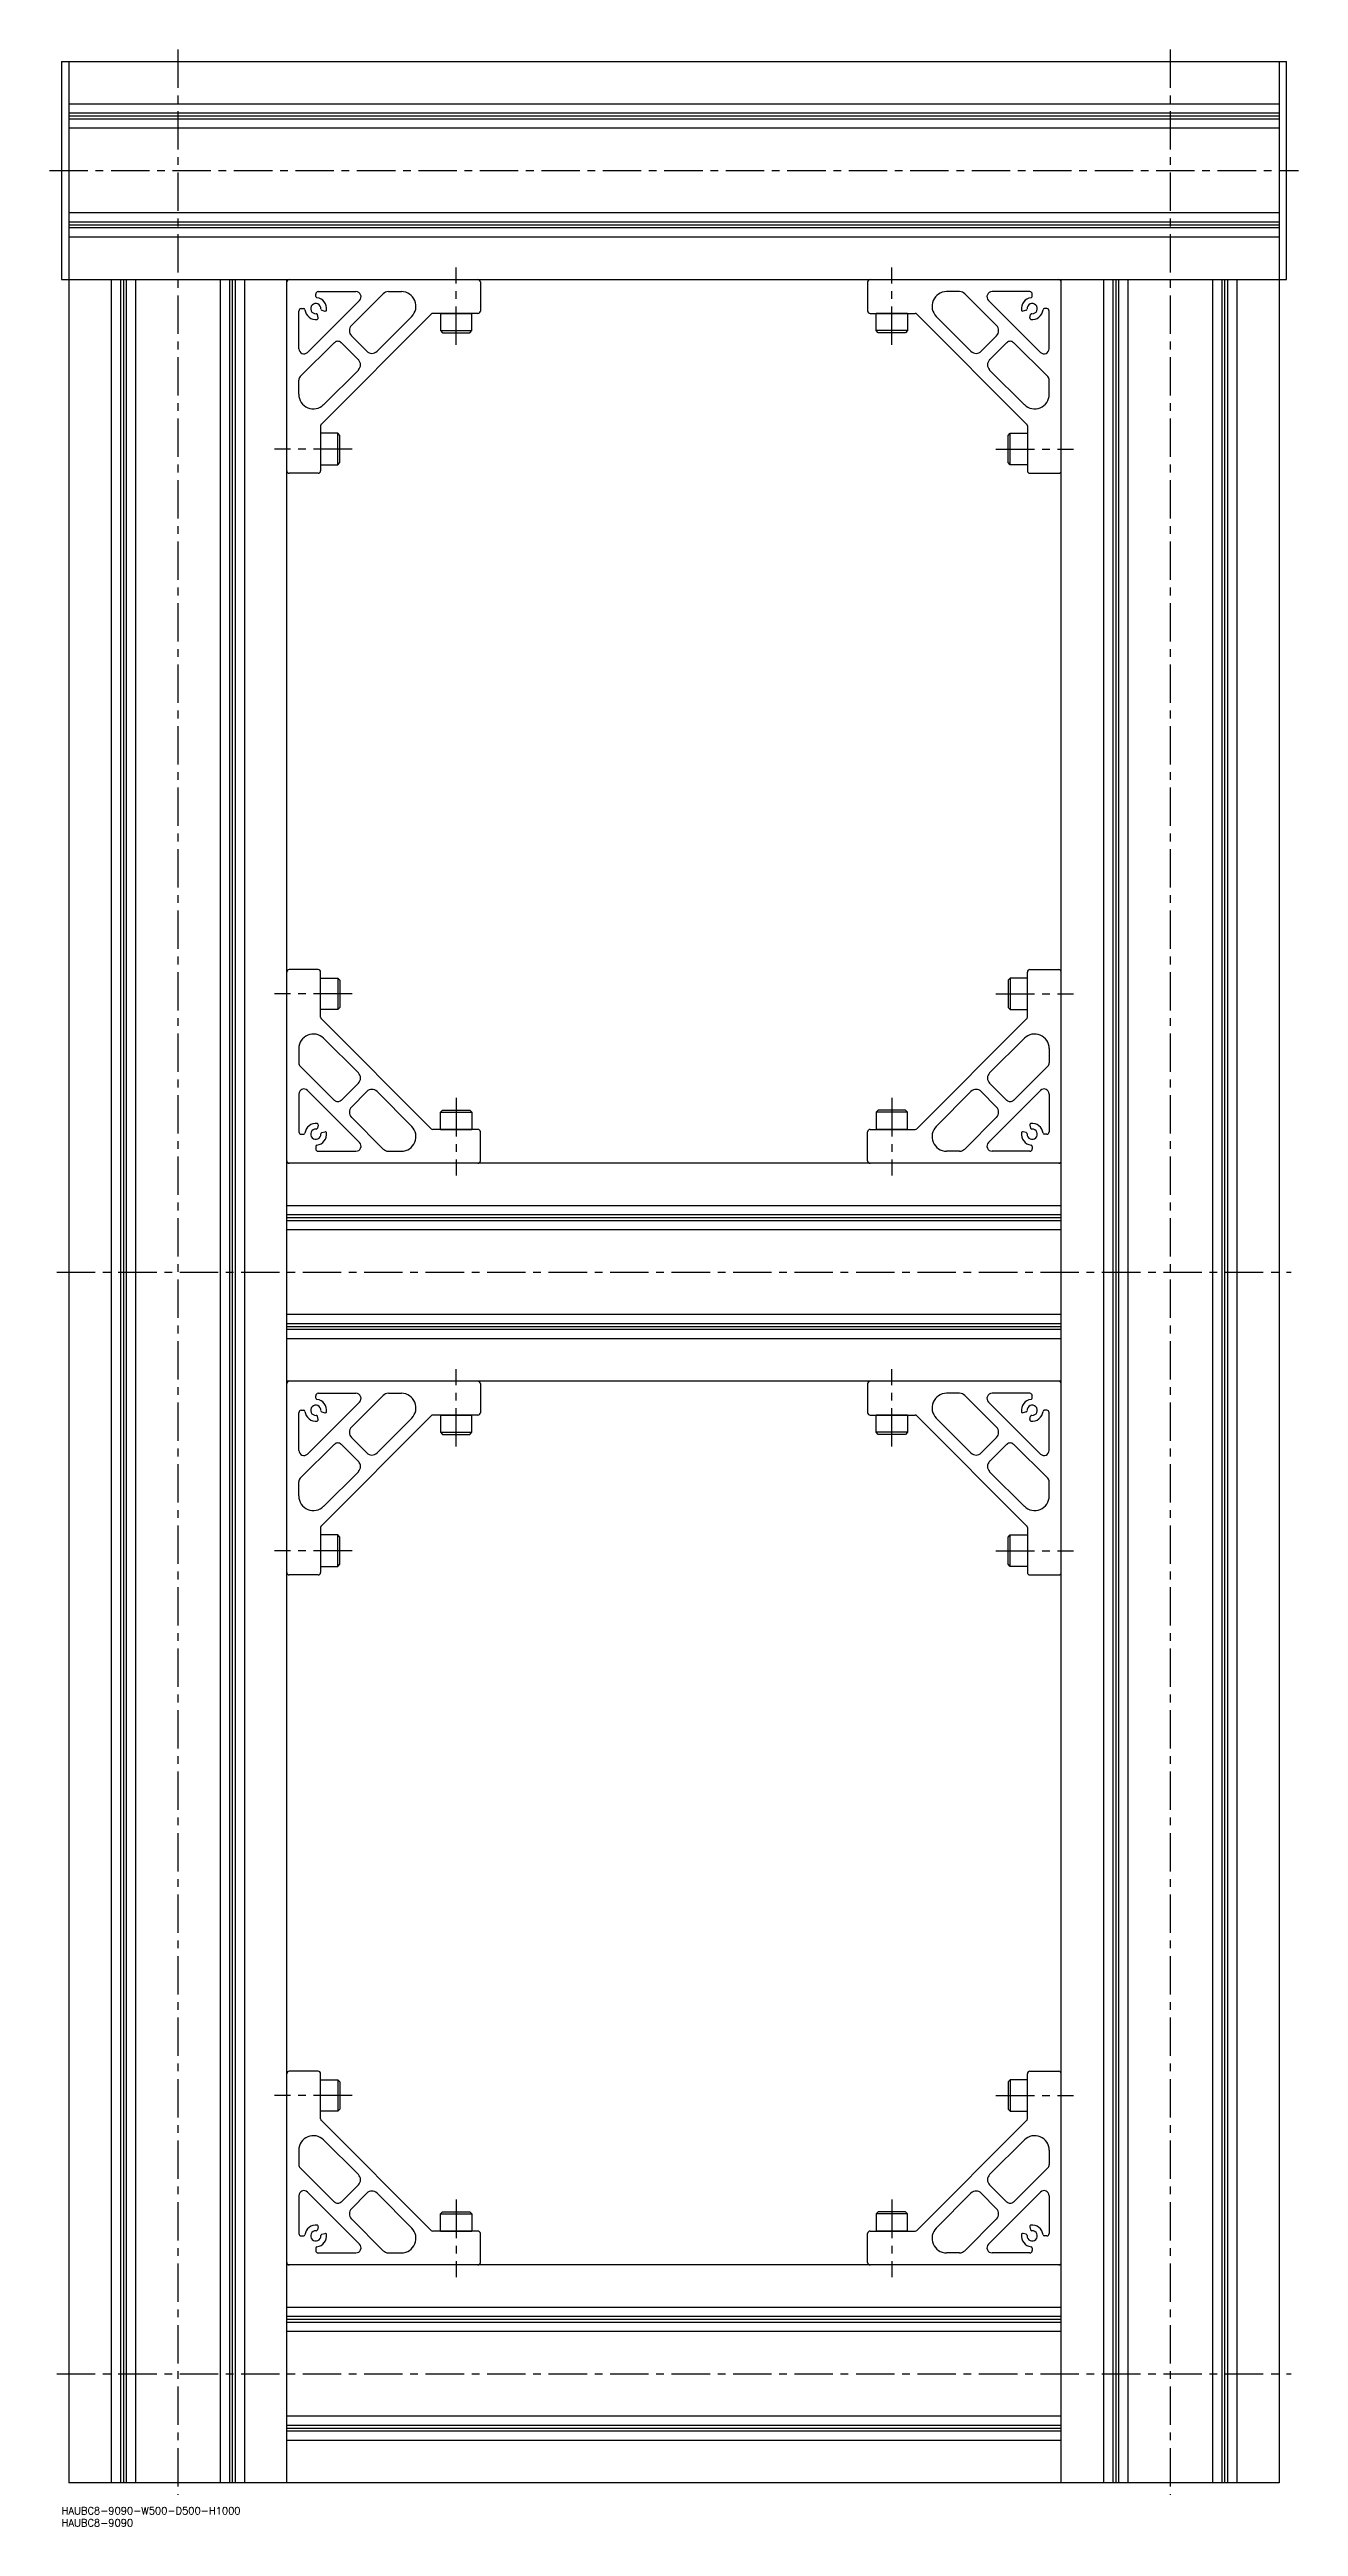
# Model space of a CAD drawing. Extents: x -5 to 1221, y -8 to 1626.
# Drawn here: x -5 to 511, y -8 to 1015 of the extents above; entities that cross this region are included whole.
import ezdxf

# ---------------------------------------------------------------- set-up
doc = ezdxf.new("R2010")
doc.units = 0
doc.header["$LTSCALE"] = 0.5
doc.linetypes.add('CENTER', pattern=[50.8, 31.75, -6.35, 6.35, -6.35])
for name, color, linetype in [('MSM_CENTER', 1, 'CENTER'), ('MSM_CONTINUOUS', 7, 'CONTINUOUS'), ('MSM_PART_NUMBER', 7, 'CONTINUOUS')]:
    doc.layers.add(name, color=color, linetype=linetype)
doc.styles.get("Standard").update_dxf_attribs({"font": 'txt.shx', "height": 3, "bigfont": 'bigfont.shx'})

# ---------------------------------------------------------------- blocks, each defined once
blk = doc.blocks.new('*U7')
at = {"layer": 'MSM_PART_NUMBER'}
blk.add_text('HAUBC8-9090-W500-D500-H1000', height=3, dxfattribs=at).set_placement((0, -3))
blk = doc.blocks.new('*U8')
at = {"layer": 'MSM_PART_NUMBER'}
blk.add_text('HAUBC8-9090', height=3, dxfattribs=at).set_placement((0, -8))

msp = doc.modelspace()

# ---------------------------------------------------------------- linework, layer by layer
at = {"layer": 'MSM_CENTER'}
for p, q in [((48, 1015), (48, 5)), ((458, 1015), (458, 5)), ((-5, 965), (511, 965)), ((163, 893), (163, 925)), ((343, 893), (343, 925)), ((120, 850), (88, 850)), ((386, 850), (418, 850)), ((120, 625), (88, 625)), ((386, 625), (418, 625)), ((163, 582), (163, 550)), ((343, 582), (343, 550)), ((-2, 510), (508, 510)), ((163, 438), (163, 470)), ((343, 438), (343, 470)), ((120, 395), (88, 395)), ((386, 395), (418, 395)), ((120, 170), (88, 170)), ((386, 170), (418, 170)), ((163, 127), (163, 95)), ((343, 127), (343, 95)), ((-2, 55), (508, 55))]:
    msp.add_line(p, q, dxfattribs=at)
at = {"layer": 'MSM_CONTINUOUS'}
for p, q in [((0, 1010), (506, 1010)), ((0, 1010), (0, 920)), ((3, 1010), (3, 10)), ((503, 1010), (503, 10)), ((506, 920), (506, 1010)), ((503, 992.5), (3, 992.5)), ((503, 988.7), (3, 988.7)), ((503, 987.5), (3, 987.5)), ((503, 986.3), (3, 986.3)), ((503, 982.5), (3, 982.5)), ((503, 947.5), (3, 947.5)), ((503, 943.7), (3, 943.7)), ((503, 942.5), (3, 942.5)), ((503, 941.3), (3, 941.3)), ((503, 937.5), (3, 937.5)), ((0, 920), (506, 920)), ((20.5, 920), (20.5, 10)), ((24.3, 920), (24.3, 10)), ((25.5, 920), (25.5, 10)), ((26.7, 920), (26.7, 10)), ((30.5, 920), (30.5, 10)), ((65.5, 920), (65.5, 10)), ((69.3, 920), (69.3, 10)), ((70.5, 920), (70.5, 10)), ((71.7, 920), (71.7, 10)), ((75.5, 920), (75.5, 10)), ((93, 10), (93, 920)), ((123.1, 911.4), (101.6, 889.9)), ((105, 913), (105, 914)), ((106, 915), (121.6, 915)), ((119.7, 901), (132.8, 914.1)), ((135, 915), (140.4, 915)), ((173, 919), (173, 907)), ((333, 919), (333, 907)), ((371, 915), (365.6, 915)), ((386.3, 901), (373.2, 914.1)), ((382.9, 911.4), (404.4, 889.9)), ((400, 915), (384.4, 915)), ((401, 913), (401, 914)), ((413, 10), (413, 920)), ((430.5, 920), (430.5, 10)), ((434.3, 920), (434.3, 10)), ((435.5, 920), (435.5, 10)), ((436.7, 920), (436.7, 10)), ((440.5, 920), (440.5, 10)), ((475.5, 920), (475.5, 10)), ((479.3, 920), (479.3, 10)), ((480.5, 920), (480.5, 10)), ((481.7, 920), (481.7, 10)), ((485.5, 920), (485.5, 10)), ((98, 891.4), (98, 907)), ((99, 908), (100, 908)), ((106, 904.2), (105.7, 905.5)), ((152.7, 905.7), (107.3, 860.3)), ((107.5, 907.3), (108.8, 907)), ((144.7, 904.8), (130.4, 890.4)), ((172, 906), (153.4, 906)), ((156.5, 906), (156.5, 898.9)), ((156.5, 906), (169.5, 906)), ((169.5, 898.9), (169.5, 906)), ((334, 906), (352.6, 906)), ((336.5, 898.9), (336.5, 906)), ((349.5, 906), (336.5, 906)), ((349.5, 906), (349.5, 898.9)), ((353.3, 905.7), (398.7, 860.3)), ((361.3, 904.8), (375.6, 890.4)), ((398.5, 907.3), (397.2, 907)), ((400, 904.2), (400.3, 905.5)), ((407, 908), (406, 908)), ((408, 891.4), (408, 907)), ((98.6, 879.9), (112.7, 894)), ((115.5, 894), (122.6, 886.9)), ((126.1, 890.4), (119.7, 896.8)), ((156.5, 898.9), (157.4, 898)), ((156.5, 898.9), (169.5, 898.9)), ((157.4, 898), (168.6, 898)), ((168.6, 898), (169.5, 898.9)), ((337.4, 898), (336.5, 898.9)), ((349.5, 898.9), (336.5, 898.9)), ((348.6, 898), (337.4, 898)), ((349.5, 898.9), (348.6, 898)), ((379.9, 890.4), (386.3, 896.8)), ((390.5, 894), (383.4, 886.9)), ((407.4, 879.9), (393.3, 894)), ((122.6, 882.6), (108.2, 868.3)), ((383.4, 882.6), (397.8, 868.3)), ((98, 872.6), (98, 878.5)), ((408, 872.6), (408, 878.5)), ((107, 859.6), (107, 841)), ((399, 859.6), (399, 841)), ((114.1, 856.5), (107, 856.5)), ((115, 855.6), (114.1, 856.5)), ((114.1, 843.5), (114.1, 856.5)), ((115, 844.4), (115, 855.6)), ((391, 855.6), (391.9, 856.5)), ((391, 844.4), (391, 855.6)), ((391.9, 856.5), (399, 856.5)), ((391.9, 843.5), (391.9, 856.5)), ((106, 840), (94, 840)), ((107, 843.5), (114.1, 843.5)), ((114.1, 843.5), (115, 844.4)), ((391.9, 843.5), (391, 844.4)), ((399, 843.5), (391.9, 843.5)), ((400, 840), (412, 840)), ((106, 635), (94, 635)), ((400, 635), (412, 635)), ((107, 615.4), (107, 634)), ((107, 631.5), (114.1, 631.5)), ((114.1, 631.5), (115, 630.6)), ((114.1, 631.5), (114.1, 618.5)), ((115, 630.6), (115, 619.4)), ((391.9, 631.5), (391, 630.6)), ((391, 630.6), (391, 619.4)), ((399, 631.5), (391.9, 631.5)), ((391.9, 631.5), (391.9, 618.5)), ((399, 615.4), (399, 634)), ((114.1, 618.5), (107, 618.5)), ((152.7, 569.3), (107.3, 614.7)), ((115, 619.4), (114.1, 618.5)), ((353.3, 569.3), (398.7, 614.7)), ((391, 619.4), (391.9, 618.5)), ((391.9, 618.5), (399, 618.5)), ((122.6, 592.4), (108.2, 606.7)), ((383.4, 592.4), (397.8, 606.7)), ((98, 602.4), (98, 596.5)), ((98.6, 595.1), (112.7, 581)), ((407.4, 595.1), (393.3, 581)), ((408, 602.4), (408, 596.5)), ((98, 583.6), (98, 568)), ((123.1, 563.6), (101.6, 585.1)), ((115.5, 581), (122.6, 588.1)), ((126.1, 584.6), (119.7, 578.2)), ((144.7, 570.2), (130.4, 584.6)), ((361.3, 570.2), (375.6, 584.6)), ((379.9, 584.6), (386.3, 578.2)), ((382.9, 563.6), (404.4, 585.1)), ((390.5, 581), (383.4, 588.1)), ((408, 583.6), (408, 568)), ((119.7, 574), (132.8, 560.9)), ((156.5, 576.1), (157.4, 577)), ((156.5, 569), (156.5, 576.1)), ((156.5, 576.1), (169.5, 576.1)), ((157.4, 577), (168.6, 577)), ((168.6, 577), (169.5, 576.1)), ((169.5, 576.1), (169.5, 569)), ((337.4, 577), (336.5, 576.1)), ((336.5, 576.1), (336.5, 569)), ((349.5, 576.1), (336.5, 576.1)), ((348.6, 577), (337.4, 577)), ((349.5, 576.1), (348.6, 577)), ((349.5, 569), (349.5, 576.1)), ((386.3, 574), (373.2, 560.9)), ((99, 567), (100, 567)), ((106, 570.8), (105.7, 569.5)), ((107.5, 567.7), (108.8, 568)), ((172, 569), (153.4, 569)), ((156.5, 569), (169.5, 569)), ((173, 556), (173, 568)), ((333, 556), (333, 568)), ((334, 569), (352.6, 569)), ((349.5, 569), (336.5, 569)), ((398.5, 567.7), (397.2, 568)), ((400, 570.8), (400.3, 569.5)), ((407, 567), (406, 567)), ((413, 555), (93, 555)), ((105, 562), (105, 561)), ((106, 560), (121.6, 560)), ((135, 560), (140.4, 560)), ((371, 560), (365.6, 560)), ((400, 560), (384.4, 560)), ((401, 562), (401, 561)), ((413, 537.5), (93, 537.5)), ((413, 533.7), (93, 533.7)), ((413, 532.5), (93, 532.5)), ((413, 531.3), (93, 531.3)), ((413, 527.5), (93, 527.5)), ((413, 492.5), (93, 492.5)), ((413, 488.7), (93, 488.7)), ((413, 487.5), (93, 487.5)), ((413, 486.3), (93, 486.3)), ((413, 482.5), (93, 482.5)), ((413, 465), (93, 465)), ((173, 464), (173, 452)), ((333, 464), (333, 452)), ((98, 436.4), (98, 452)), ((99, 453), (100, 453)), ((123.1, 456.4), (101.6, 434.9)), ((105, 458), (105, 459)), ((106, 449.2), (105.7, 450.5)), ((106, 460), (121.6, 460)), ((152.7, 450.7), (107.3, 405.3)), ((107.5, 452.3), (108.8, 452)), ((119.7, 446), (132.8, 459.1)), ((135, 460), (140.4, 460)), ((172, 451), (153.4, 451)), ((156.5, 451), (156.5, 443.9)), ((156.5, 451), (169.5, 451)), ((169.5, 443.9), (169.5, 451)), ((334, 451), (352.6, 451)), ((336.5, 443.9), (336.5, 451)), ((349.5, 451), (336.5, 451)), ((349.5, 451), (349.5, 443.9)), ((353.3, 450.7), (398.7, 405.3)), ((371, 460), (365.6, 460)), ((386.3, 446), (373.2, 459.1)), ((382.9, 456.4), (404.4, 434.9)), ((400, 460), (384.4, 460)), ((398.5, 452.3), (397.2, 452)), ((400, 449.2), (400.3, 450.5)), ((401, 458), (401, 459)), ((407, 453), (406, 453)), ((408, 436.4), (408, 452)), ((126.1, 435.4), (119.7, 441.8)), ((144.7, 449.8), (130.4, 435.4)), ((156.5, 443.9), (157.4, 443)), ((156.5, 443.9), (169.5, 443.9)), ((157.4, 443), (168.6, 443)), ((168.6, 443), (169.5, 443.9)), ((337.4, 443), (336.5, 443.9)), ((349.5, 443.9), (336.5, 443.9)), ((348.6, 443), (337.4, 443)), ((349.5, 443.9), (348.6, 443)), ((361.3, 449.8), (375.6, 435.4)), ((379.9, 435.4), (386.3, 441.8)), ((98.6, 424.9), (112.7, 439)), ((115.5, 439), (122.6, 431.9)), ((390.5, 439), (383.4, 431.9)), ((407.4, 424.9), (393.3, 439)), ((98, 417.6), (98, 423.5)), ((122.6, 427.6), (108.2, 413.3)), ((383.4, 427.6), (397.8, 413.3)), ((408, 417.6), (408, 423.5)), ((107, 404.6), (107, 386)), ((114.1, 401.5), (107, 401.5)), ((115, 400.6), (114.1, 401.5)), ((114.1, 388.5), (114.1, 401.5)), ((115, 389.4), (115, 400.6)), ((391, 400.6), (391.9, 401.5)), ((391, 389.4), (391, 400.6)), ((391.9, 401.5), (399, 401.5)), ((391.9, 388.5), (391.9, 401.5)), ((399, 404.6), (399, 386)), ((114.1, 388.5), (115, 389.4)), ((391.9, 388.5), (391, 389.4)), ((106, 385), (94, 385)), ((107, 388.5), (114.1, 388.5)), ((399, 388.5), (391.9, 388.5)), ((400, 385), (412, 385)), ((106, 180), (94, 180)), ((107, 160.4), (107, 179)), ((107, 176.5), (114.1, 176.5)), ((114.1, 176.5), (115, 175.6)), ((114.1, 176.5), (114.1, 163.5)), ((115, 175.6), (115, 164.4)), ((391.9, 176.5), (391, 175.6)), ((391, 175.6), (391, 164.4)), ((399, 176.5), (391.9, 176.5)), ((391.9, 176.5), (391.9, 163.5)), ((399, 160.4), (399, 179)), ((400, 180), (412, 180)), ((115, 164.4), (114.1, 163.5)), ((391, 164.4), (391.9, 163.5)), ((114.1, 163.5), (107, 163.5)), ((152.7, 114.3), (107.3, 159.7)), ((353.3, 114.3), (398.7, 159.7)), ((391.9, 163.5), (399, 163.5)), ((98, 147.4), (98, 141.5)), ((122.6, 137.4), (108.2, 151.7)), ((383.4, 137.4), (397.8, 151.7)), ((408, 147.4), (408, 141.5)), ((98.6, 140.1), (112.7, 126)), ((115.5, 126), (122.6, 133.1)), ((390.5, 126), (383.4, 133.1)), ((407.4, 140.1), (393.3, 126)), ((98, 128.6), (98, 113)), ((123.1, 108.6), (101.6, 130.1)), ((126.1, 129.6), (119.7, 123.2)), ((144.7, 115.2), (130.4, 129.6)), ((361.3, 115.2), (375.6, 129.6)), ((379.9, 129.6), (386.3, 123.2)), ((382.9, 108.6), (404.4, 130.1)), ((408, 128.6), (408, 113)), ((106, 115.8), (105.7, 114.5)), ((107.5, 112.7), (108.8, 113)), ((119.7, 119), (132.8, 105.9)), ((172, 114), (153.4, 114)), ((156.5, 121.1), (157.4, 122)), ((156.5, 114), (156.5, 121.1)), ((156.5, 121.1), (169.5, 121.1)), ((156.5, 114), (169.5, 114)), ((157.4, 122), (168.6, 122)), ((168.6, 122), (169.5, 121.1)), ((169.5, 121.1), (169.5, 114)), ((173, 101), (173, 113)), ((333, 101), (333, 113)), ((334, 114), (352.6, 114)), ((337.4, 122), (336.5, 121.1)), ((336.5, 121.1), (336.5, 114)), ((349.5, 121.1), (336.5, 121.1)), ((349.5, 114), (336.5, 114)), ((348.6, 122), (337.4, 122)), ((349.5, 121.1), (348.6, 122)), ((349.5, 114), (349.5, 121.1)), ((386.3, 119), (373.2, 105.9)), ((398.5, 112.7), (397.2, 113)), ((400, 115.8), (400.3, 114.5)), ((99, 112), (100, 112)), ((105, 107), (105, 106)), ((106, 105), (121.6, 105)), ((135, 105), (140.4, 105)), ((371, 105), (365.6, 105)), ((400, 105), (384.4, 105)), ((401, 107), (401, 106)), ((407, 112), (406, 112)), ((413, 100), (93, 100)), ((413, 82.5), (93, 82.5)), ((413, 78.7), (93, 78.7)), ((413, 77.5), (93, 77.5)), ((413, 76.3), (93, 76.3)), ((413, 72.5), (93, 72.5)), ((413, 37.5), (93, 37.5)), ((413, 33.7), (93, 33.7)), ((413, 32.5), (93, 32.5)), ((413, 31.3), (93, 31.3)), ((413, 27.5), (93, 27.5)), ((503, 10), (3, 10))]:
    msp.add_line(p, q, dxfattribs=at)
for centre, radius, start, end in [((94, 919), 1, 90, 180), ((106, 914), 1, 90, 180), ((105.5, 913), 0.5, 180.0013, 264.2604), ((105, 908), 4.5, 352.1801, 84.2609), ((121.6, 912.9), 2.1, 315, 90), ((135, 912), 3, 89.9998, 134.9998), ((140.4, 909), 6, 315, 89.9999), ((172, 919), 1, 0, 90), ((334, 919), 1, 90, 180), ((365.6, 909), 6, 90.0001, 225), ((371, 912), 3, 45.0002, 90.0002), ((384.4, 912.9), 2.1, 90, 225), ((401, 908), 4.5, 95.7391, 187.8199), ((400, 914), 1, 0, 90), ((400.5, 913), 0.5, 275.7396, 359.9987), ((412, 919), 1, 0, 90), ((99, 907), 1, 90, 180), ((100, 907.5), 0.5, 5.7365, 90.0016), ((105, 908), 4.5, 185.7397, 277.8193), ((105, 908), 2.1, 356.0866, 273.9121), ((105.2, 905.4), 0.5, 14.9999, 93.9121), ((105.5, 904), 0.5, 277.8211, 14.9986), ((107.6, 907.8), 0.5, 176.0866, 255.0001), ((109, 907.5), 0.5, 255.0003, 352.1775), ((121.9, 898.9), 3, 134.9999, 224.9999), ((153.4, 905), 1, 89.9992, 134.9995), ((172, 907), 1, 270, 0), ((334, 907), 1, 180, 270), ((352.6, 905), 1, 45.0005, 90.0008), ((384.1, 898.9), 3, 315.0001, 45.0001), ((397, 907.5), 0.5, 187.8225, 284.9997), ((398.4, 907.8), 0.5, 284.9999, 3.9134), ((401, 908), 2.1, 266.0879, 183.9134), ((400.5, 904), 0.5, 165.0014, 262.1789), ((400.8, 905.4), 0.5, 86.0879, 165.0001), ((401, 908), 4.5, 262.1807, 354.2603), ((406, 907.5), 0.5, 89.9984, 174.2635), ((407, 907), 1, 0, 90), ((100.1, 891.4), 2.1, 180, 315), ((114.1, 892.5), 2, 44.9988, 135.0008), ((128.2, 892.5), 3, 225.0007, 314.9995), ((377.8, 892.5), 3, 225.0005, 314.9993), ((391.9, 892.5), 2, 44.9992, 135.0012), ((405.9, 891.4), 2.1, 225, 0), ((100, 878.5), 2, 134.9992, 179.9989), ((120.5, 884.8), 3, 314.9998, 44.9999), ((385.5, 884.8), 3, 135.0001, 225.0002), ((406, 878.5), 2, 0.0011, 45.0008), ((104, 872.6), 6, 180, 315), ((402, 872.6), 6, 225, 360), ((108, 859.6), 1, 135.0011, 180.0014), ((398, 859.6), 1, 359.9986, 44.9989), ((94, 841), 1, 180, 270), ((106, 841), 1, 270, 0), ((400, 841), 1, 180, 270), ((412, 841), 1, 270, 0), ((94, 634), 1, 90, 180), ((106, 634), 1, 0, 90), ((400, 634), 1, 90, 180), ((412, 634), 1, 0, 90), ((108, 615.4), 1, 179.9986, 224.9989), ((398, 615.4), 1, 315.0011, 0.0014), ((104, 602.4), 6, 45, 180), ((402, 602.4), 6, 0, 135), ((100, 596.5), 2, 180.0011, 225.0008), ((406, 596.5), 2, 314.9992, 359.9989), ((100.1, 583.6), 2.1, 45, 180), ((120.5, 590.2), 3, 315.0001, 45.0002), ((128.2, 582.5), 3, 45.0005, 134.9993), ((377.8, 582.5), 3, 45.0007, 134.9995), ((385.5, 590.2), 3, 134.9998, 224.9999), ((405.9, 583.6), 2.1, 0, 135), ((114.1, 582.5), 2, 224.9992, 315.0012), ((121.9, 576.1), 3, 135.0001, 225.0001), ((384.1, 576.1), 3, 314.9999, 44.9999), ((391.9, 582.5), 2, 224.9988, 315.0008), ((99, 568), 1, 180, 270), ((100, 567.5), 0.5, 269.9984, 354.2635), ((105, 567), 4.5, 82.1807, 174.2603), ((105, 567), 2.1, 86.0879, 3.9134), ((105.2, 569.6), 0.5, 266.0879, 345.0001), ((105, 567), 4.5, 275.7391, 7.8199), ((105.5, 571), 0.5, 345.0014, 82.1789), ((107.6, 567.2), 0.5, 104.9999, 183.9134), ((109, 567.5), 0.5, 7.8225, 104.9997), ((121.6, 562.1), 2.1, 270, 45), ((140.4, 566), 6, 270.0001, 45), ((153.4, 570), 1, 225.0005, 270.0008), ((172, 568), 1, 0, 90), ((334, 568), 1, 90, 180), ((352.6, 570), 1, 269.9992, 314.9995), ((365.6, 566), 6, 135, 269.9999), ((384.4, 562.1), 2.1, 135, 270), ((397, 567.5), 0.5, 75.0003, 172.1775), ((401, 567), 4.5, 172.1801, 264.2609), ((398.4, 567.2), 0.5, 356.0866, 75.0001), ((401, 567), 2.1, 176.0866, 93.9121), ((400.5, 571), 0.5, 97.8211, 194.9986), ((400.8, 569.6), 0.5, 194.9999, 273.9121), ((401, 567), 4.5, 5.7397, 97.8193), ((406, 567.5), 0.5, 185.7365, 270.0016), ((407, 568), 1, 270, 0), ((94, 556), 1, 180, 270), ((105.5, 562), 0.5, 95.7396, 179.9987), ((106, 561), 1, 180, 270), ((135, 563), 3, 225.0002, 270.0002), ((172, 556), 1, 270, 0), ((334, 556), 1, 180, 270), ((371, 563), 3, 269.9998, 314.9998), ((400, 561), 1, 270, 0), ((400.5, 562), 0.5, 0.0013, 84.2604), ((412, 556), 1, 270, 0), ((94, 464), 1, 90, 180), ((172, 464), 1, 0, 90), ((334, 464), 1, 90, 180), ((412, 464), 1, 0, 90), ((99, 452), 1, 90, 180), ((100, 452.5), 0.5, 5.7365, 90.0016), ((105, 453), 4.5, 185.7397, 277.8193), ((105, 453), 2.1, 356.0866, 273.9121), ((106, 459), 1, 90, 180), ((105.5, 458), 0.5, 180.0013, 264.2604), ((105.2, 450.4), 0.5, 14.9999, 93.9121), ((105, 453), 4.5, 352.1801, 84.2609), ((107.6, 452.8), 0.5, 176.0866, 255.0001), ((109, 452.5), 0.5, 255.0003, 352.1775), ((121.6, 457.9), 2.1, 315, 90), ((135, 457), 3, 89.9998, 134.9998), ((140.4, 454), 6, 315, 89.9999), ((153.4, 450), 1, 89.9992, 134.9995), ((172, 452), 1, 270, 0), ((334, 452), 1, 180, 270), ((352.6, 450), 1, 45.0005, 90.0008), ((365.6, 454), 6, 90.0001, 225), ((371, 457), 3, 45.0002, 90.0002), ((384.4, 457.9), 2.1, 90, 225), ((401, 453), 4.5, 95.7391, 187.8199), ((397, 452.5), 0.5, 187.8225, 284.9997), ((398.4, 452.8), 0.5, 284.9999, 3.9134), ((401, 453), 2.1, 266.0879, 183.9134), ((400, 459), 1, 0, 90), ((400.8, 450.4), 0.5, 86.0879, 165.0001), ((401, 453), 4.5, 262.1807, 354.2603), ((400.5, 458), 0.5, 275.7396, 359.9987), ((406, 452.5), 0.5, 89.9984, 174.2635), ((407, 452), 1, 0, 90), ((105.5, 449), 0.5, 277.8211, 14.9986), ((121.9, 443.9), 3, 134.9999, 224.9999), ((384.1, 443.9), 3, 315.0001, 45.0001), ((400.5, 449), 0.5, 165.0014, 262.1789), ((100.1, 436.4), 2.1, 180, 315), ((114.1, 437.5), 2, 44.9988, 135.0008), ((120.5, 429.8), 3, 314.9998, 44.9999), ((128.2, 437.5), 3, 225.0007, 314.9995), ((377.8, 437.5), 3, 225.0005, 314.9993), ((385.5, 429.8), 3, 135.0001, 225.0002), ((391.9, 437.5), 2, 44.9992, 135.0012), ((405.9, 436.4), 2.1, 225, 0), ((100, 423.5), 2, 134.9992, 179.9989), ((406, 423.5), 2, 0.0011, 45.0008), ((104, 417.6), 6, 180, 315), ((402, 417.6), 6, 225, 360), ((108, 404.6), 1, 135.0011, 180.0014), ((398, 404.6), 1, 359.9986, 44.9989), ((94, 386), 1, 180, 270), ((106, 386), 1, 270, 0), ((400, 386), 1, 180, 270), ((412, 386), 1, 270, 0), ((94, 179), 1, 90, 180), ((106, 179), 1, 0, 90), ((400, 179), 1, 90, 180), ((412, 179), 1, 0, 90), ((108, 160.4), 1, 179.9986, 224.9989), ((398, 160.4), 1, 315.0011, 0.0014), ((104, 147.4), 6, 45, 180), ((402, 147.4), 6, 0, 135), ((100, 141.5), 2, 180.0011, 225.0008), ((120.5, 135.2), 3, 315.0001, 45.0002), ((385.5, 135.2), 3, 134.9998, 224.9999), ((406, 141.5), 2, 314.9992, 359.9989), ((100.1, 128.6), 2.1, 45, 180), ((114.1, 127.5), 2, 224.9992, 315.0012), ((121.9, 121.1), 3, 135.0001, 225.0001), ((128.2, 127.5), 3, 45.0005, 134.9993), ((377.8, 127.5), 3, 45.0007, 134.9995), ((384.1, 121.1), 3, 314.9999, 44.9999), ((391.9, 127.5), 2, 224.9988, 315.0008), ((405.9, 128.6), 2.1, 0, 135), ((99, 113), 1, 180, 270), ((105, 112), 4.5, 82.1807, 174.2603), ((105, 112), 2.1, 86.0879, 3.9134), ((105.2, 114.6), 0.5, 266.0879, 345.0001), ((105, 112), 4.5, 275.7391, 7.8199), ((105.5, 116), 0.5, 345.0014, 82.1789), ((107.6, 112.2), 0.5, 104.9999, 183.9134), ((109, 112.5), 0.5, 7.8225, 104.9997), ((140.4, 111), 6, 270.0001, 45), ((153.4, 115), 1, 225.0005, 270.0008), ((172, 113), 1, 0, 90), ((334, 113), 1, 90, 180), ((352.6, 115), 1, 269.9992, 314.9995), ((365.6, 111), 6, 135, 269.9999), ((397, 112.5), 0.5, 75.0003, 172.1775), ((401, 112), 4.5, 172.1801, 264.2609), ((398.4, 112.2), 0.5, 356.0866, 75.0001), ((401, 112), 2.1, 176.0866, 93.9121), ((400.5, 116), 0.5, 97.8211, 194.9986), ((400.8, 114.6), 0.5, 194.9999, 273.9121), ((401, 112), 4.5, 5.7397, 97.8193), ((407, 113), 1, 270, 0), ((100, 112.5), 0.5, 269.9984, 354.2635), ((105.5, 107), 0.5, 95.7396, 179.9987), ((106, 106), 1, 180, 270), ((121.6, 107.1), 2.1, 270, 45), ((135, 108), 3, 225.0002, 270.0002), ((371, 108), 3, 269.9998, 314.9998), ((384.4, 107.1), 2.1, 135, 270), ((400, 106), 1, 270, 0), ((400.5, 107), 0.5, 0.0013, 84.2604), ((406, 112.5), 0.5, 185.7365, 270.0016), ((94, 101), 1, 180, 270), ((172, 101), 1, 270, 0), ((334, 101), 1, 180, 270), ((412, 101), 1, 270, 0)]:
    msp.add_arc(centre, radius, start, end, dxfattribs=at)

# ---------------------------------------------------------------- block references
for name in ['*U7', '*U8']:
    msp.add_blockref(name, (0, 0), dxfattribs=at)

doc.saveas('drawing.dxf')
